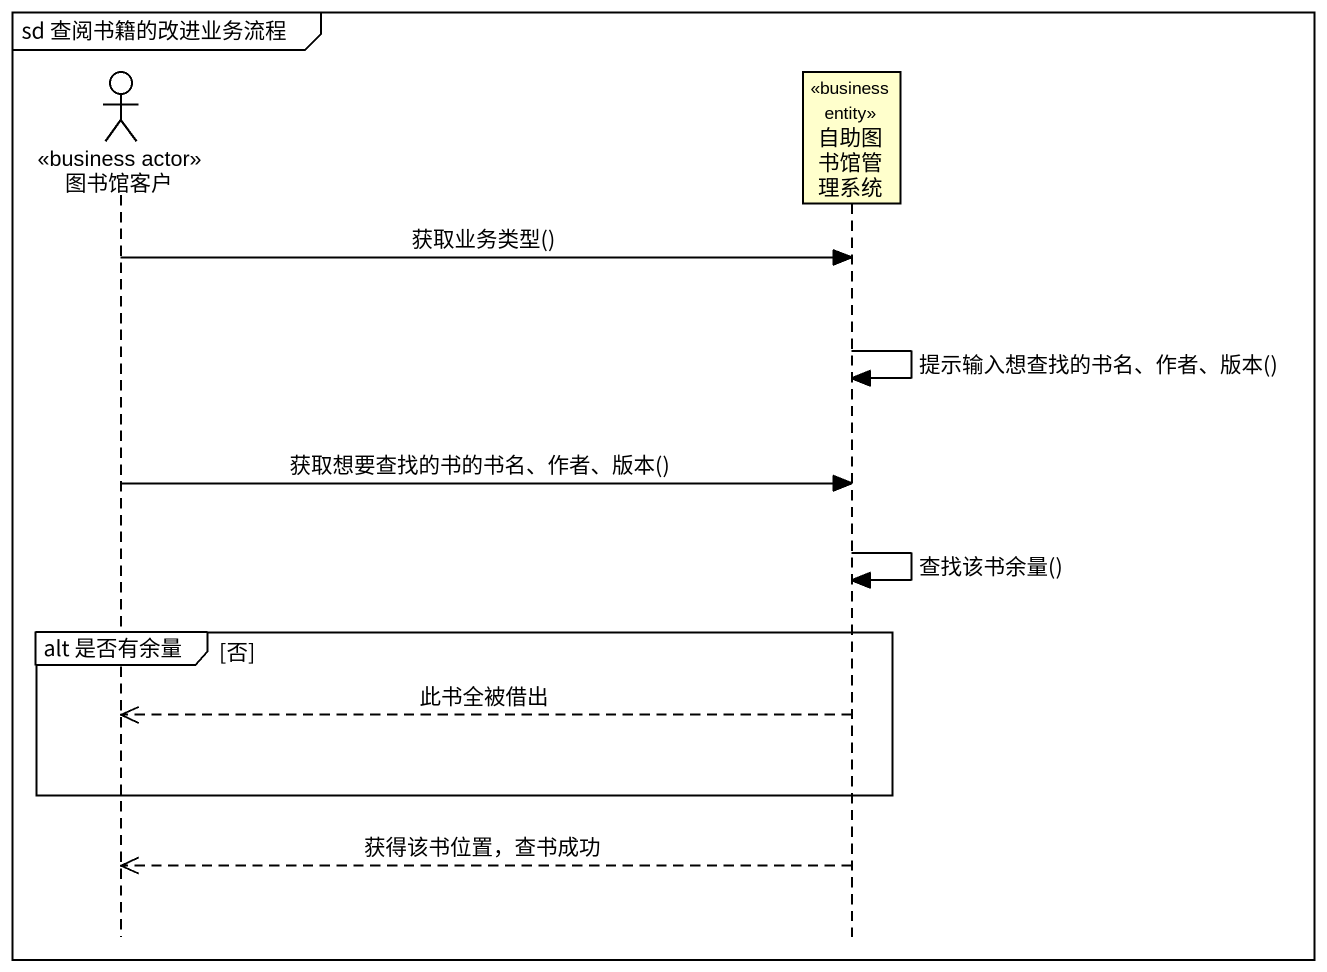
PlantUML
@startuml
mainframe sd 查阅书籍的改进业务流程
hide footbox
actor 图书馆客户 <<business actor>>
participant 自助图书馆管理系统 <<business entity>>

图书馆客户 -> 自助图书馆管理系统 : 获取业务类型()
自助图书馆管理系统 -> 自助图书馆管理系统 : 提示输入想查找的书名、作者、版本()
图书馆客户 -> 自助图书馆管理系统 : 获取想要查找的书的书名、作者、版本()
自助图书馆管理系统 -> 自助图书馆管理系统 : 查找该书余量()
group alt 是否有余量 [否]
  自助图书馆管理系统 -->> 图书馆客户 : 此书全被借出
end
自助图书馆管理系统 -->> 图书馆客户 : 获得该书位置，查书成功
@enduml
